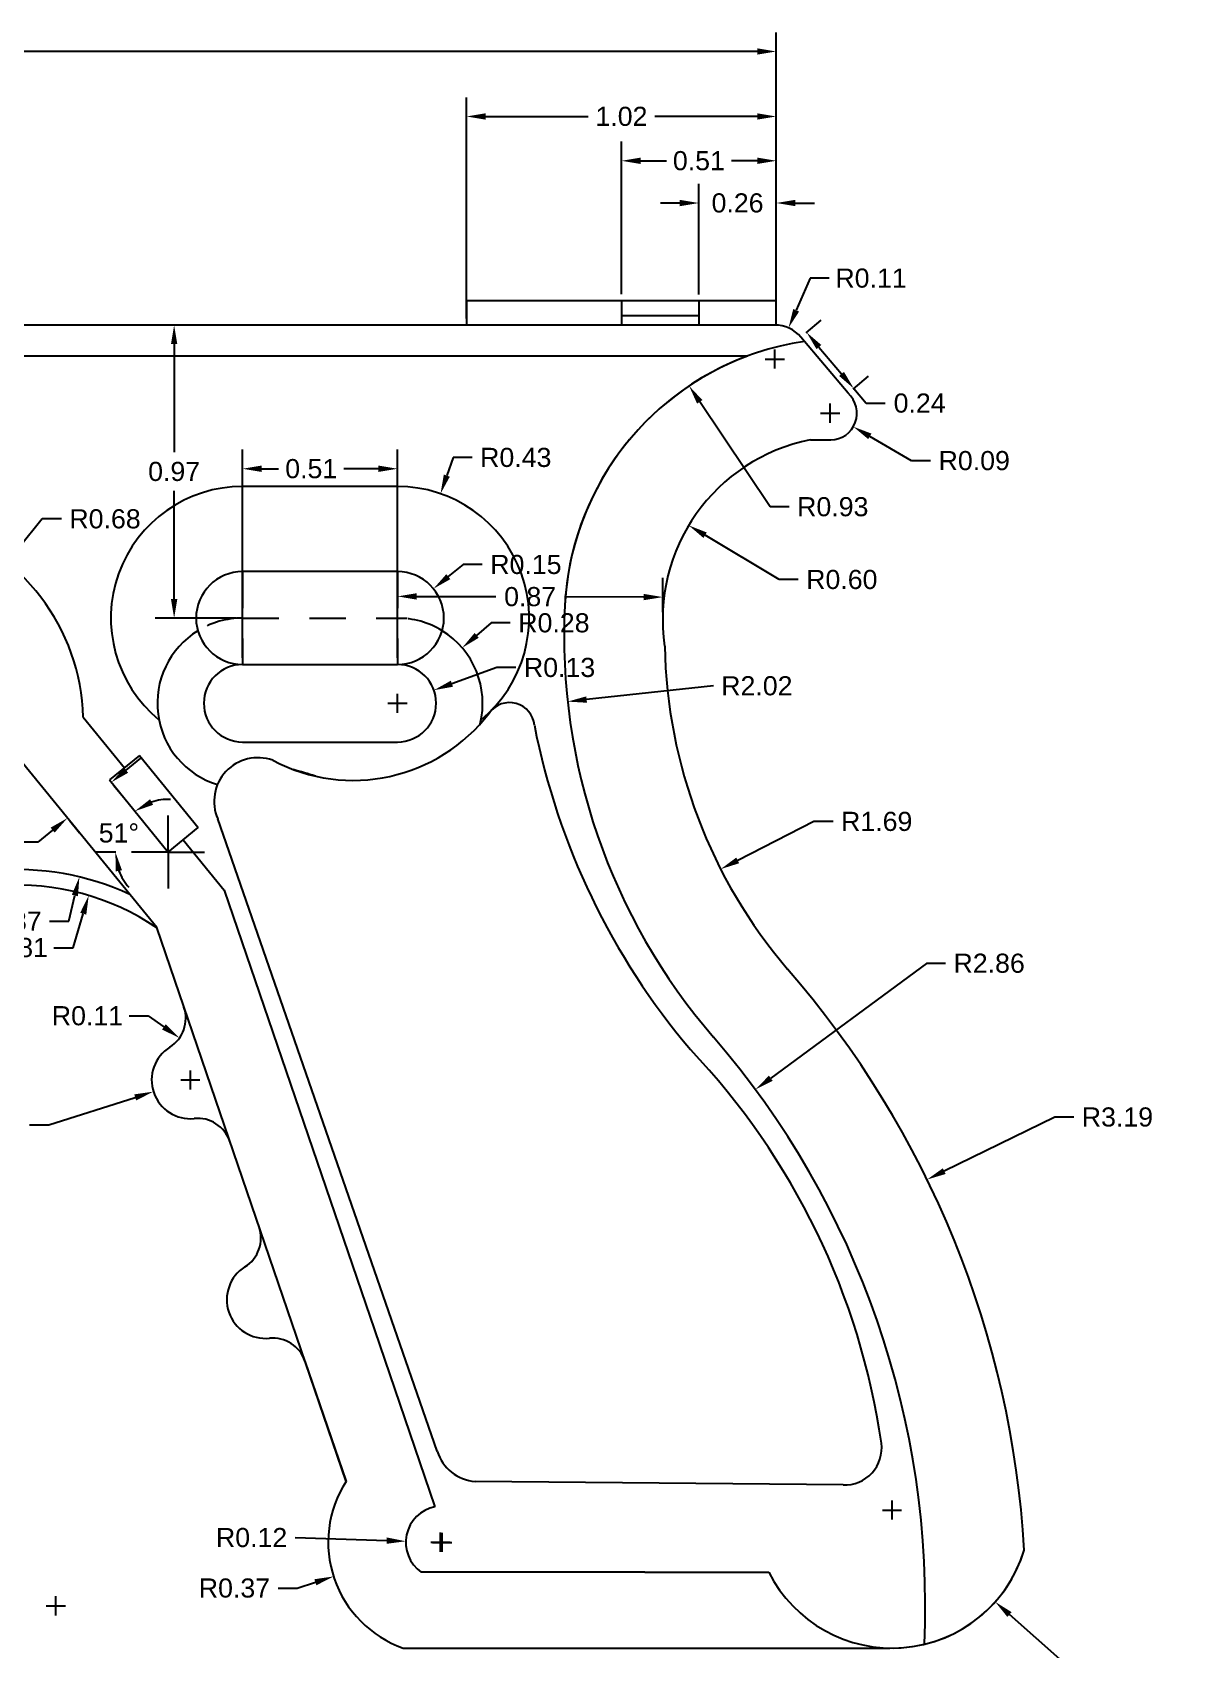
# Model space of a CAD drawing. Header units: inches. Extents: x 6.1 to 73.5, y 2.5 to 22.
# Drawn here: x 38.55 to 42.35, y 14.88 to 20.21 of the extents above; entities that cross this region are included whole.
import ezdxf

# ---------------------------------------------------------------- set-up
doc = ezdxf.new("R2010")
doc.units = ezdxf.units.IN
doc.header["$MEASUREMENT"] = 0
doc.linetypes.add('ACAD_ISO02W100', pattern=[15, 12, -3])
doc.layers.add('Dimensiuni', color=4, linetype='Continuous', transparency=0.6)
doc.layers.add('ExteriorComponenta', color=1, linetype='Continuous', lineweight=25)
doc.layers.add('InteriorComponenta', color=110, linetype='ACAD_ISO02W100')
doc.layers.add('LiniiAjutatoare', color=8, linetype='ACAD_ISO02W100')
doc.styles.get("Standard").update_dxf_attribs({"font": 'arial.ttf'})
doc.dimstyles.get("Standard").update_dxf_attribs({"dimscale": 0.35, "dimtxt": 0.18, "dimasz": 0.18, "dimexe": 0.18, "dimexo": 0.0625, "dimgap": 0.09, "dimtad": 0, "dimtih": 1, "dimtoh": 1, "dimzin": 0, "dimdsep": 46, "dimtxsty": 'Standard', "dimcen": 0.09, "dimadec": 0, "dimazin": 0, "dimtfac": 1, "dimtofl": 0, "dimtmove": 0, "dimatfit": 3, "dimfxl": 1, "dimtolj": 1, "dimtzin": 0, "dimarcsym": 0})

# ---------------------------------------------------------------- blocks, each defined once
blk = doc.blocks.new('*D162')
at = {"layer": 'Dimensiuni', "color": 0, "lineweight": -2, "ltscale": 0.01, "transparency": 16777216}
for p, q in [((33.8512, 19.2632), (33.8512, 20.2054)), ((40.9976, 19.2632), (40.9976, 20.2054)), ((33.9142, 20.1424), (37.3111, 20.1424)), ((40.9346, 20.1424), (37.5377, 20.1424))]:
    blk.add_line(p, q, dxfattribs=at)
at = {"layer": 'Dimensiuni', "color": 0, "ltscale": 0.01, "transparency": 16777216}
for points in [[(33.9142, 20.1529), (33.9142, 20.1319), (33.8512, 20.1424)], [(40.9346, 20.1529), (40.9346, 20.1319), (40.9976, 20.1424)]]:
    blk.add_solid(points, dxfattribs=at)
at = {"layer": 'Dimensiuni', "color": 0, "ltscale": 0.01, "transparency": 16777216, "insert": (37.4244, 20.1424), "char_height": 0.063, "attachment_point": 5}
blk.add_mtext('\\A1;7.15', dxfattribs=at)
blk = doc.blocks.new('*D163')
at = {"layer": 'Dimensiuni', "color": 0, "lineweight": -2, "ltscale": 0.01, "transparency": 16777216}
for p, q in [((39.9776, 19.2632), (39.9776, 19.9913)), ((40.9976, 19.2632), (40.9976, 19.9913)), ((40.0406, 19.9283), (40.3776, 19.9283)), ((40.9346, 19.9283), (40.5976, 19.9283))]:
    blk.add_line(p, q, dxfattribs=at)
at = {"layer": 'Dimensiuni', "color": 0, "ltscale": 0.01, "transparency": 16777216}
for points in [[(40.0406, 19.9388), (40.0406, 19.9178), (39.9776, 19.9283)], [(40.9346, 19.9388), (40.9346, 19.9178), (40.9976, 19.9283)]]:
    blk.add_solid(points, dxfattribs=at)
at = {"layer": 'Dimensiuni', "color": 0, "ltscale": 0.01, "transparency": 16777216, "insert": (40.4876, 19.9283), "char_height": 0.063, "attachment_point": 5}
blk.add_mtext('\\A1;1.02', dxfattribs=at)
blk = doc.blocks.new('*D164')
at = {"layer": 'Dimensiuni', "color": 0, "lineweight": -2, "ltscale": 0.01, "transparency": 16777216}
for p, q in [((40.4876, 19.3432), (40.4876, 19.8453)), ((40.9976, 19.2632), (40.9976, 19.8453)), ((40.5506, 19.7823), (40.6354, 19.7823)), ((40.9346, 19.7823), (40.8498, 19.7823))]:
    blk.add_line(p, q, dxfattribs=at)
at = {"layer": 'Dimensiuni', "color": 0, "ltscale": 0.01, "transparency": 16777216}
for points in [[(40.5506, 19.7928), (40.5506, 19.7718), (40.4876, 19.7823)], [(40.9346, 19.7928), (40.9346, 19.7718), (40.9976, 19.7823)]]:
    blk.add_solid(points, dxfattribs=at)
at = {"layer": 'Dimensiuni', "color": 0, "ltscale": 0.01, "transparency": 16777216, "insert": (40.7426, 19.7823), "char_height": 0.063, "attachment_point": 5}
blk.add_mtext('\\A1;0.51', dxfattribs=at)
blk = doc.blocks.new('*D165')
at = {"layer": 'Dimensiuni', "color": 0, "lineweight": -2, "ltscale": 0.01, "transparency": 16777216}
for p, q in [((40.7425, 19.3416), (40.7425, 19.7062)), ((40.9976, 19.2632), (40.9976, 19.7062)), ((40.6795, 19.6432), (40.6165, 19.6432)), ((41.0606, 19.6432), (41.1236, 19.6432))]:
    blk.add_line(p, q, dxfattribs=at)
at = {"layer": 'Dimensiuni', "color": 0, "ltscale": 0.01, "transparency": 16777216}
for points in [[(40.6795, 19.6537), (40.6795, 19.6327), (40.7425, 19.6432)], [(41.0606, 19.6537), (41.0606, 19.6327), (40.9976, 19.6432)]]:
    blk.add_solid(points, dxfattribs=at)
at = {"layer": 'Dimensiuni', "color": 0, "ltscale": 0.01, "transparency": 16777216, "insert": (40.87, 19.6432), "char_height": 0.063, "attachment_point": 5}
blk.add_mtext('\\A1;0.26', dxfattribs=at)
blk = doc.blocks.new('*D166')
at = {"layer": 'Dimensiuni', "color": 0, "lineweight": -2, "ltscale": 0.01, "transparency": 16777216}
for p, q in [((41.1092, 19.3955), (41.063, 19.2897)), ((41.1722, 19.3955), (41.1092, 19.3955)), ((40.9613, 19.1291), (41.0243, 19.1291)), ((40.9928, 19.0976), (40.9928, 19.1606))]:
    blk.add_line(p, q, dxfattribs=at)
at = {"layer": 'Dimensiuni', "color": 0, "ltscale": 0.01, "transparency": 16777216}
blk.add_solid([(41.0534, 19.2939), (41.0726, 19.2855), (41.0378, 19.2319)], dxfattribs=at)
at = {"layer": 'Dimensiuni', "color": 0, "ltscale": 0.01, "transparency": 16777216, "insert": (41.3096, 19.3955), "char_height": 0.063, "attachment_point": 5}
blk.add_mtext('\\A1;R0.11', dxfattribs=at)
blk = doc.blocks.new('*D167')
at = {"layer": 'Dimensiuni', "color": 0, "lineweight": -2, "ltscale": 0.01, "transparency": 16777216}
for p, q in [((41.0955, 19.2154), (41.1456, 19.2576)), ((41.1379, 19.1688), (41.2124, 19.0802)), ((41.2511, 19.0304), (41.3012, 19.0726)), ((41.253, 19.032), (41.2935, 18.9838)), ((41.2935, 18.9838), (41.3565, 18.9838))]:
    blk.add_line(p, q, dxfattribs=at)
at = {"layer": 'Dimensiuni', "color": 0, "ltscale": 0.01, "transparency": 16777216}
for points in [[(41.146, 19.1755), (41.1299, 19.162), (41.0974, 19.217)], [(41.2205, 19.087), (41.2044, 19.0735), (41.253, 19.032)]]:
    blk.add_solid(points, dxfattribs=at)
at = {"layer": 'Dimensiuni', "color": 0, "ltscale": 0.01, "transparency": 16777216, "insert": (41.4697, 18.9838), "char_height": 0.063, "attachment_point": 5}
blk.add_mtext('\\A1;0.24', dxfattribs=at)
blk = doc.blocks.new('*D168')
at = {"layer": 'Dimensiuni', "color": 0, "lineweight": -2, "ltscale": 0.01, "transparency": 16777216}
for p, q in [((41.1748, 18.9195), (41.1748, 18.9825)), ((41.1433, 18.951), (41.2063, 18.951)), ((41.443, 18.7943), (41.3055, 18.8746)), ((41.506, 18.7943), (41.443, 18.7943))]:
    blk.add_line(p, q, dxfattribs=at)
at = {"layer": 'Dimensiuni', "color": 0, "ltscale": 0.01, "transparency": 16777216}
blk.add_solid([(41.3108, 18.8837), (41.3002, 18.8656), (41.2511, 18.9064)], dxfattribs=at)
at = {"layer": 'Dimensiuni', "color": 0, "ltscale": 0.01, "transparency": 16777216, "insert": (41.6495, 18.7943), "char_height": 0.063, "attachment_point": 5}
blk.add_mtext('\\A1;R0.09', dxfattribs=at)
blk = doc.blocks.new('*D169')
at = {"layer": 'Dimensiuni', "color": 0, "lineweight": -2, "ltscale": 0.01, "transparency": 16777216}
for p, q in [((41.007, 18.4027), (40.7631, 18.5489)), ((41.07, 18.4027), (41.007, 18.4027))]:
    blk.add_line(p, q, dxfattribs=at)
at = {"layer": 'Dimensiuni', "color": 0, "ltscale": 0.01, "transparency": 16777216}
blk.add_solid([(40.7685, 18.5579), (40.7577, 18.5399), (40.7091, 18.5813)], dxfattribs=at)
at = {"layer": 'Dimensiuni', "color": 0, "ltscale": 0.01, "transparency": 16777216, "insert": (41.2134, 18.4027), "char_height": 0.063, "attachment_point": 5}
blk.add_mtext('\\A1;R0.60', dxfattribs=at)
blk = doc.blocks.new('*D170')
at = {"layer": 'Dimensiuni', "color": 0, "lineweight": -2, "ltscale": 0.01, "transparency": 16777216}
for p, q in [((41.1217, 17.6058), (40.8704, 17.4776)), ((41.1847, 17.6058), (41.1217, 17.6058))]:
    blk.add_line(p, q, dxfattribs=at)
at = {"layer": 'Dimensiuni', "color": 0, "ltscale": 0.01, "transparency": 16777216}
blk.add_solid([(40.8656, 17.4869), (40.8752, 17.4682), (40.8143, 17.449)], dxfattribs=at)
at = {"layer": 'Dimensiuni', "color": 0, "ltscale": 0.01, "transparency": 16777216, "insert": (41.3283, 17.6058), "char_height": 0.063, "attachment_point": 5}
blk.add_mtext('\\A1;R1.69', dxfattribs=at)
blk = doc.blocks.new('*D171')
at = {"layer": 'Dimensiuni', "color": 0, "lineweight": -2, "ltscale": 0.01, "transparency": 16777216}
for p, q in [((41.9146, 16.6321), (41.5508, 16.4541)), ((41.9776, 16.6321), (41.9146, 16.6321)), ((38.6247, 14.9907), (38.6247, 15.0537)), ((38.5932, 15.0222), (38.6562, 15.0222))]:
    blk.add_line(p, q, dxfattribs=at)
at = {"layer": 'Dimensiuni', "color": 0, "ltscale": 0.01, "transparency": 16777216}
blk.add_solid([(41.5462, 16.4635), (41.5554, 16.4447), (41.4942, 16.4264)], dxfattribs=at)
at = {"layer": 'Dimensiuni', "color": 0, "ltscale": 0.01, "transparency": 16777216, "insert": (42.1211, 16.6321), "char_height": 0.063, "attachment_point": 5}
blk.add_mtext('\\A1;R3.19', dxfattribs=at)
blk = doc.blocks.new('*D172')
at = {"layer": 'Dimensiuni', "color": 0, "lineweight": -2, "ltscale": 0.01, "transparency": 16777216}
for p, q in [((41.3789, 15.3062), (41.3789, 15.3692)), ((41.3474, 15.3377), (41.4104, 15.3377)), ((42.0287, 14.7593), (41.7656, 14.9934)), ((42.0917, 14.7593), (42.0287, 14.7593))]:
    blk.add_line(p, q, dxfattribs=at)
at = {"layer": 'Dimensiuni', "color": 0, "ltscale": 0.01, "transparency": 16777216}
blk.add_solid([(41.7726, 15.0013), (41.7586, 14.9856), (41.7185, 15.0353)], dxfattribs=at)
at = {"layer": 'Dimensiuni', "color": 0, "ltscale": 0.01, "transparency": 16777216, "insert": (42.2354, 14.7593), "char_height": 0.063, "attachment_point": 5}
blk.add_mtext('\\A1;R0.45', dxfattribs=at)
blk = doc.blocks.new('*D173')
at = {"layer": 'Dimensiuni', "color": 0, "lineweight": -2, "ltscale": 0.01, "transparency": 16777216}
blk.add_line((40.7905, 18.0525), (40.3729, 18.0075), dxfattribs=at)
at = {"layer": 'Dimensiuni', "color": 0, "ltscale": 0.01, "transparency": 16777216}
blk.add_solid([(40.3718, 18.018), (40.374, 17.9971), (40.3102, 18.0008)], dxfattribs=at)
at = {"layer": 'Dimensiuni', "color": 0, "ltscale": 0.01, "transparency": 16777216, "insert": (40.9336, 18.0525), "char_height": 0.063, "attachment_point": 5}
blk.add_mtext('\\A1;R2.02', dxfattribs=at)
blk = doc.blocks.new('*D174')
at = {"layer": 'Dimensiuni', "color": 0, "lineweight": -2, "ltscale": 0.01, "transparency": 16777216}
for p, q in [((40.9772, 18.6424), (40.7453, 18.9883)), ((41.0402, 18.6424), (40.9772, 18.6424))]:
    blk.add_line(p, q, dxfattribs=at)
at = {"layer": 'Dimensiuni', "color": 0, "ltscale": 0.01, "transparency": 16777216}
blk.add_solid([(40.7541, 18.9942), (40.7366, 18.9825), (40.7103, 19.0407)], dxfattribs=at)
at = {"layer": 'Dimensiuni', "color": 0, "ltscale": 0.01, "transparency": 16777216, "insert": (41.1836, 18.6424), "char_height": 0.063, "attachment_point": 5}
blk.add_mtext('\\A1;R0.93', dxfattribs=at)
blk = doc.blocks.new('*D175')
at = {"layer": 'Dimensiuni', "color": 0, "lineweight": -2, "ltscale": 0.01, "transparency": 16777216}
for p, q in [((41.4921, 17.1386), (40.9794, 16.7602)), ((41.5551, 17.1386), (41.4921, 17.1386)), ((38.6247, 14.9907), (38.6247, 15.0537)), ((38.5932, 15.0222), (38.6562, 15.0222))]:
    blk.add_line(p, q, dxfattribs=at)
at = {"layer": 'Dimensiuni', "color": 0, "ltscale": 0.01, "transparency": 16777216}
blk.add_solid([(40.9732, 16.7686), (40.9856, 16.7517), (40.9287, 16.7228)], dxfattribs=at)
at = {"layer": 'Dimensiuni', "color": 0, "ltscale": 0.01, "transparency": 16777216, "insert": (41.6986, 17.1386), "char_height": 0.063, "attachment_point": 5}
blk.add_mtext('\\A1;R2.86', dxfattribs=at)
blk = doc.blocks.new('*D176')
at = {"layer": 'Dimensiuni', "color": 0, "lineweight": -2, "ltscale": 0.01, "transparency": 16777216}
for p, q in [((39.8915, 15.2002), (39.8915, 15.2632)), ((39.86, 15.2317), (39.923, 15.2317)), ((39.3564, 15.0804), (39.4194, 15.0804)), ((39.4194, 15.0804), (39.4794, 15.0997))]:
    blk.add_line(p, q, dxfattribs=at)
at = {"layer": 'Dimensiuni', "color": 0, "ltscale": 0.01, "transparency": 16777216}
blk.add_solid([(39.4762, 15.1097), (39.4826, 15.0897), (39.5394, 15.1189)], dxfattribs=at)
at = {"layer": 'Dimensiuni', "color": 0, "ltscale": 0.01, "transparency": 16777216, "insert": (39.2129, 15.0804), "char_height": 0.063, "attachment_point": 5}
blk.add_mtext('\\A1;R0.37', dxfattribs=at)
blk = doc.blocks.new('*D177')
at = {"layer": 'Dimensiuni', "color": 0, "lineweight": -2, "ltscale": 0.01, "transparency": 16777216}
for p, q in [((39.0677, 16.7229), (39.0677, 16.7859)), ((39.0362, 16.7544), (39.0992, 16.7544)), ((38.6011, 16.6069), (38.886, 16.697)), ((38.5381, 16.6069), (38.6011, 16.6069))]:
    blk.add_line(p, q, dxfattribs=at)
at = {"layer": 'Dimensiuni', "color": 0, "ltscale": 0.01, "transparency": 16777216}
blk.add_solid([(38.8829, 16.707), (38.8892, 16.687), (38.9461, 16.716)], dxfattribs=at)
at = {"layer": 'Dimensiuni', "color": 0, "ltscale": 0.01, "transparency": 16777216, "insert": (38.3946, 16.6069), "char_height": 0.063, "attachment_point": 5}
blk.add_mtext('\\A1;R0.13', dxfattribs=at)
blk = doc.blocks.new('*D178')
at = {"layer": 'Dimensiuni', "color": 0, "lineweight": -2, "ltscale": 0.01, "transparency": 16777216}
for p, q in [((38.8661, 16.9656), (38.9291, 16.9656)), ((38.9291, 16.9656), (38.9805, 16.9291))]:
    blk.add_line(p, q, dxfattribs=at)
at = {"layer": 'Dimensiuni', "color": 0, "ltscale": 0.01, "transparency": 16777216}
blk.add_solid([(38.9866, 16.9376), (38.9744, 16.9205), (39.0319, 16.8926)], dxfattribs=at)
at = {"layer": 'Dimensiuni', "color": 0, "ltscale": 0.01, "transparency": 16777216, "insert": (38.7288, 16.9656), "char_height": 0.063, "attachment_point": 5}
blk.add_mtext('\\A1;R0.11', dxfattribs=at)
blk = doc.blocks.new('*D186')
at = {"layer": 'Dimensiuni', "color": 0, "lineweight": -2, "ltscale": 0.01, "transparency": 16777216}
for p, q in [((38.5801, 18.6025), (38.5035, 18.508)), ((38.6431, 18.6025), (38.5801, 18.6025)), ((38.0361, 17.9002), (38.0361, 17.9632)), ((38.0046, 17.9317), (38.0676, 17.9317))]:
    blk.add_line(p, q, dxfattribs=at)
at = {"layer": 'Dimensiuni', "color": 0, "ltscale": 0.01, "transparency": 16777216}
blk.add_solid([(38.4954, 18.5146), (38.5117, 18.5014), (38.4638, 18.4591)], dxfattribs=at)
at = {"layer": 'Dimensiuni', "color": 0, "ltscale": 0.01, "transparency": 16777216, "insert": (38.7867, 18.6025), "char_height": 0.063, "attachment_point": 5}
blk.add_mtext('\\A1;R0.68', dxfattribs=at)
blk = doc.blocks.new('*D201')
at = {"layer": 'Dimensiuni', "color": 0, "lineweight": -2, "ltscale": 0.01, "transparency": 16777216}
for p, q in [((38.8561, 17.7745), (38.905, 17.8143)), ((38.8147, 17.7256), (38.8471, 17.6859)), ((38.6703, 17.608), (38.7027, 17.5683)), ((38.5652, 17.5375), (38.5022, 17.5375)), ((38.614, 17.5773), (38.5652, 17.5375))]:
    blk.add_line(p, q, dxfattribs=at)
at = {"layer": 'Dimensiuni', "color": 0, "ltscale": 0.01, "transparency": 16777216}
for points in [[(38.8495, 17.7826), (38.8628, 17.7664), (38.8073, 17.7347)], [(38.6074, 17.5855), (38.6207, 17.5692), (38.6629, 17.6171)]]:
    blk.add_solid(points, dxfattribs=at)
at = {"layer": 'Dimensiuni', "color": 0, "ltscale": 0.01, "transparency": 16777216, "insert": (38.3888, 17.5375), "char_height": 0.063, "attachment_point": 5}
blk.add_mtext('\\A1;0.19', dxfattribs=at)
blk = doc.blocks.new('*D202')
at = {"layer": 'Dimensiuni', "color": 0, "lineweight": -2, "ltscale": 0.01, "transparency": 16777216}
blk.add_line((38.8223, 17.5052), (38.7578, 17.5052), dxfattribs=at)
for start, end in [(87.2904, 108.2257), (200.9353, 221.8706)]:
    blk.add_arc((38.9942, 17.5052), 0.1734, start, end, dxfattribs=at)
at = {"layer": 'Dimensiuni', "color": 0, "ltscale": 0.01, "transparency": 16777216}
for points in [[(38.945, 17.6607), (38.9349, 17.6791), (38.8847, 17.6397)], [(38.8219, 17.4414), (38.8426, 17.4452), (38.8208, 17.5052)]]:
    blk.add_solid(points, dxfattribs=at)
at = {"layer": 'Dimensiuni', "color": 0, "ltscale": 0.01, "transparency": 16777216, "insert": (38.8324, 17.5676), "char_height": 0.063, "attachment_point": 5}
blk.add_mtext('\\A1;51°', dxfattribs=at)
blk = doc.blocks.new('*D205')
at = {"layer": 'Dimensiuni', "color": 0, "lineweight": -2, "ltscale": 0.01, "transparency": 16777216}
for p, q in [((38.6816, 17.1902), (38.7149, 17.302)), ((38.6186, 17.1902), (38.6816, 17.1902))]:
    blk.add_line(p, q, dxfattribs=at)
at = {"layer": 'Dimensiuni', "color": 0, "ltscale": 0.01, "transparency": 16777216}
blk.add_solid([(38.7049, 17.305), (38.725, 17.299), (38.733, 17.3623)], dxfattribs=at)
at = {"layer": 'Dimensiuni', "color": 0, "ltscale": 0.01, "transparency": 16777216, "insert": (38.4812, 17.1902), "char_height": 0.063, "attachment_point": 5}
blk.add_mtext('\\A1;R0.81', dxfattribs=at)
blk = doc.blocks.new('*D206')
at = {"layer": 'Dimensiuni', "color": 0, "lineweight": -2, "ltscale": 0.01, "transparency": 16777216}
for p, q in [((38.667, 17.2773), (38.6874, 17.3622)), ((38.604, 17.2773), (38.667, 17.2773))]:
    blk.add_line(p, q, dxfattribs=at)
at = {"layer": 'Dimensiuni', "color": 0, "ltscale": 0.01, "transparency": 16777216}
blk.add_solid([(38.6772, 17.3646), (38.6976, 17.3597), (38.7022, 17.4234)], dxfattribs=at)
at = {"layer": 'Dimensiuni', "color": 0, "ltscale": 0.01, "transparency": 16777216, "insert": (38.4606, 17.2773), "char_height": 0.063, "attachment_point": 5}
blk.add_mtext('\\A1;R0.87', dxfattribs=at)
blk = doc.blocks.new('*D211')
at = {"layer": 'Dimensiuni', "color": 0, "lineweight": -2, "ltscale": 0.01, "transparency": 16777216}
for p, q in [((39.4125, 15.2467), (39.7144, 15.2369)), ((39.897, 15.1995), (39.897, 15.2625)), ((39.8655, 15.231), (39.9285, 15.231))]:
    blk.add_line(p, q, dxfattribs=at)
at = {"layer": 'Dimensiuni', "color": 0, "ltscale": 0.01, "transparency": 16777216}
blk.add_solid([(39.7148, 15.2474), (39.7141, 15.2264), (39.7774, 15.2349)], dxfattribs=at)
at = {"layer": 'Dimensiuni', "color": 0, "ltscale": 0.01, "transparency": 16777216, "insert": (39.2694, 15.2467), "char_height": 0.063, "attachment_point": 5}
blk.add_mtext('\\A1;R0.12', dxfattribs=at)
blk = doc.blocks.new('*D227')
at = {"layer": 'Dimensiuni', "color": 0, "lineweight": -2, "ltscale": 0.01, "transparency": 16777216}
for p, q in [((39.2396, 18.1447), (39.2396, 18.8308)), ((39.7498, 18.1447), (39.7498, 18.8308)), ((39.3026, 18.7678), (39.3585, 18.7678)), ((39.6868, 18.7678), (39.573, 18.7678))]:
    blk.add_line(p, q, dxfattribs=at)
at = {"layer": 'Dimensiuni', "color": 0, "ltscale": 0.01, "transparency": 16777216}
for points in [[(39.3026, 18.7783), (39.3026, 18.7573), (39.2396, 18.7678)], [(39.6868, 18.7783), (39.6868, 18.7573), (39.7498, 18.7678)]]:
    blk.add_solid(points, dxfattribs=at)
at = {"layer": 'Dimensiuni', "color": 0, "ltscale": 0.01, "transparency": 16777216, "insert": (39.4658, 18.7678), "char_height": 0.063, "attachment_point": 5}
blk.add_mtext('\\A1;0.51', dxfattribs=at)
blk = doc.blocks.new('*D228')
at = {"layer": 'Dimensiuni', "color": 0, "lineweight": -2, "ltscale": 0.01, "transparency": 16777216}
for p, q in [((40.0585, 18.2599), (40.0107, 18.2189)), ((40.1215, 18.2599), (40.0585, 18.2599)), ((39.7498, 17.9638), (39.7498, 18.0268)), ((39.7183, 17.9953), (39.7813, 17.9953))]:
    blk.add_line(p, q, dxfattribs=at)
at = {"layer": 'Dimensiuni', "color": 0, "ltscale": 0.01, "transparency": 16777216}
blk.add_solid([(40.0039, 18.2269), (40.0175, 18.2109), (39.9629, 18.1779)], dxfattribs=at)
at = {"layer": 'Dimensiuni', "color": 0, "ltscale": 0.01, "transparency": 16777216, "insert": (40.2651, 18.2599), "char_height": 0.063, "attachment_point": 5}
blk.add_mtext('\\A1;R0.28', dxfattribs=at)
blk = doc.blocks.new('*D229')
at = {"layer": 'Dimensiuni', "color": 0, "lineweight": -2, "ltscale": 0.01, "transparency": 16777216}
for p, q in [((40.0772, 18.1129), (39.9292, 18.0597)), ((40.1402, 18.1129), (40.0772, 18.1129)), ((39.7498, 17.9638), (39.7498, 18.0268)), ((39.7183, 17.9953), (39.7813, 17.9953))]:
    blk.add_line(p, q, dxfattribs=at)
at = {"layer": 'Dimensiuni', "color": 0, "ltscale": 0.01, "transparency": 16777216}
blk.add_solid([(39.9256, 18.0696), (39.9327, 18.0498), (39.8699, 18.0384)], dxfattribs=at)
at = {"layer": 'Dimensiuni', "color": 0, "ltscale": 0.01, "transparency": 16777216, "insert": (40.2837, 18.1129), "char_height": 0.063, "attachment_point": 5}
blk.add_mtext('\\A1;R0.13', dxfattribs=at)
blk = doc.blocks.new('*D230')
at = {"layer": 'Dimensiuni', "color": 0, "lineweight": -2, "ltscale": 0.01, "transparency": 16777216}
for p, q in [((39.9662, 18.4522), (39.9173, 18.4124)), ((40.0292, 18.4522), (39.9662, 18.4522)), ((39.7183, 18.2759), (39.7813, 18.2759)), ((39.7498, 18.2444), (39.7498, 18.3074))]:
    blk.add_line(p, q, dxfattribs=at)
at = {"layer": 'Dimensiuni', "color": 0, "ltscale": 0.01, "transparency": 16777216}
blk.add_solid([(39.9107, 18.4205), (39.924, 18.4042), (39.8685, 18.3726)], dxfattribs=at)
at = {"layer": 'Dimensiuni', "color": 0, "ltscale": 0.01, "transparency": 16777216, "insert": (40.1729, 18.4522), "char_height": 0.063, "attachment_point": 5}
blk.add_mtext('\\A1;R0.15', dxfattribs=at)
blk = doc.blocks.new('*D231')
at = {"layer": 'Dimensiuni', "color": 0, "lineweight": -2, "ltscale": 0.01, "transparency": 16777216}
for p, q in [((39.933, 18.8048), (39.9124, 18.7452)), ((39.996, 18.8048), (39.933, 18.8048)), ((39.7183, 18.2759), (39.7813, 18.2759)), ((39.7498, 18.2444), (39.7498, 18.3074))]:
    blk.add_line(p, q, dxfattribs=at)
at = {"layer": 'Dimensiuni', "color": 0, "ltscale": 0.01, "transparency": 16777216}
blk.add_solid([(39.9024, 18.7487), (39.9223, 18.7418), (39.8918, 18.6857)], dxfattribs=at)
at = {"layer": 'Dimensiuni', "color": 0, "ltscale": 0.01, "transparency": 16777216, "insert": (40.1395, 18.8048), "char_height": 0.063, "attachment_point": 5}
blk.add_mtext('\\A1;R0.43', dxfattribs=at)
blk = doc.blocks.new('*D232')
at = {"layer": 'Dimensiuni', "color": 0, "lineweight": -2, "ltscale": 0.01, "transparency": 16777216}
for p, q in [((39.7499, 18.2978), (39.7502, 18.4104)), ((40.6235, 18.2954), (40.6238, 18.408)), ((39.813, 18.3473), (40.0735, 18.3466)), ((40.5606, 18.3452), (40.3001, 18.3459))]:
    blk.add_line(p, q, dxfattribs=at)
at = {"layer": 'Dimensiuni', "color": 0, "ltscale": 0.01, "transparency": 16777216}
for points in [[(39.8131, 18.3578), (39.813, 18.3368), (39.75, 18.3474)], [(40.5607, 18.3557), (40.5606, 18.3347), (40.6236, 18.345)]]:
    blk.add_solid(points, dxfattribs=at)
at = {"layer": 'Dimensiuni', "color": 0, "ltscale": 0.01, "transparency": 16777216, "insert": (40.1868, 18.3462), "char_height": 0.063, "attachment_point": 5}
blk.add_mtext('\\A1;0.87', dxfattribs=at)
blk = doc.blocks.new('*D233')
at = {"layer": 'Dimensiuni', "color": 0, "lineweight": -2, "ltscale": 0.01, "transparency": 16777216}
for p, q in [((39.2177, 19.2413), (38.9513, 19.2413)), ((39.0143, 19.1783), (39.0143, 18.8223)), ((39.0143, 18.3389), (39.0143, 18.6949)), ((39.2177, 18.2759), (38.9513, 18.2759))]:
    blk.add_line(p, q, dxfattribs=at)
at = {"layer": 'Dimensiuni', "color": 0, "ltscale": 0.01, "transparency": 16777216}
for points in [[(39.0038, 19.1783), (39.0248, 19.1783), (39.0143, 19.2413)], [(39.0038, 18.3389), (39.0248, 18.3389), (39.0143, 18.2759)]]:
    blk.add_solid(points, dxfattribs=at)
at = {"layer": 'Dimensiuni', "color": 0, "ltscale": 0.01, "transparency": 16777216, "insert": (39.0143, 18.7586), "char_height": 0.063, "attachment_point": 5}
blk.add_mtext('\\A1;0.97', dxfattribs=at)
blk = doc.blocks.new('schita_crosa')
at = {"layer": 'ExteriorComponenta'}
for p, q in [((40.9976, 19.3213), (39.9776, 19.3213)), ((39.9776, 19.3213), (39.9776, 19.2413)), ((40.4876, 19.3213), (40.4876, 19.2413)), ((40.7425, 19.3197), (40.7425, 19.2397)), ((40.9976, 19.2413), (40.9976, 19.3213)), ((40.9928, 19.2413), (33.8512, 19.2413)), ((40.7425, 19.2719), (40.4876, 19.2719)), ((41.2343, 19.0163), (41.0787, 19.2013)), ((33.8512, 19.1393), (40.9029, 19.1393)), ((41.1097, 18.8627), (41.1769, 18.8627)), ((39.2396, 18.429), (39.2396, 18.7096)), ((39.7498, 18.7096), (39.2396, 18.7096)), ((39.7498, 18.429), (39.7498, 18.7096)), ((39.7498, 18.429), (39.2396, 18.429)), ((39.2396, 18.1228), (39.7498, 18.1228)), ((38.715, 17.949), (38.8503, 17.7828)), ((38.9569, 17.2561), (38.46, 17.8663)), ((39.2396, 17.8677), (39.7498, 17.8677)), ((38.8998, 17.8231), (38.8009, 17.7426)), ((38.8998, 17.8231), (39.0931, 17.5858)), ((38.8009, 17.7426), (38.9942, 17.5052)), ((38.9942, 17.5052), (39.0931, 17.5858)), ((39.8811, 15.5311), (39.1581, 17.6143)), ((39.0436, 17.5455), (39.179, 17.3793)), ((39.179, 17.3793), (39.6743, 15.931)), ((39.5807, 15.432), (38.9569, 17.2561)), ((39.6743, 15.931), (39.8733, 15.3483)), ((39.4452, 15.8283), (39.5807, 15.432)), ((41.2179, 15.4202), (40.0057, 15.432)), ((40.5647, 15.133), (39.8284, 15.133)), ((40.5647, 15.133), (40.9728, 15.133)), ((39.7685, 14.883), (41.3714, 14.883))]:
    blk.add_line(p, q, dxfattribs=at)
for centre, radius, start, end in [((40.9928, 19.1291), 0.1122, 40.065, 90), ((41.2255, 18.2718), 0.9255, 98.3918, 177.1411), ((41.2255, 18.2718), 0.9255, 110.4019, 177.1411), ((41.1748, 18.951), 0.0884, 271.372, 47.6425), ((41.2255, 18.2718), 0.6021, 101.0929, 188.4319), ((39.2396, 18.2759), 0.4337, 90, 230.5994), ((39.7498, 18.2759), 0.4337, 309.4006, 90), ((38.0361, 17.9317), 0.6791, 1.4674, 73.5415), ((39.2396, 18.2759), 0.1531, 90, 270), ((39.7498, 18.2759), 0.1531, 270, 90), ((42.3199, 18.2172), 2.0212, 177.1411, 220.8477), ((39.2396, 17.9953), 0.2806, 121.6532, 252.8609), ((39.7498, 17.9953), 0.2806, 345.9699, 58.3468), ((42.3199, 18.2172), 1.6903, 181.1402, 220.4894), ((39.2396, 17.9953), 0.1276, 90, 270), ((39.7498, 17.9953), 0.1276, 270, 90), ((39.6039, 18.3048), 0.5634, 241.9498, 322.7666), ((40.1187, 17.915), 0.0824, 5.398, 143.5346), ((42.5184, 18.3796), 2.3623, 191.1515, 220.2143), ((39.29, 17.6721), 0.144, 70.1463, 203.6693), ((38.6247, 15.0222), 2.8636, 72.631, 74.1499), ((39.2396, 17.9953), 0.2806, 308.1769, 308.3003), ((38.5, 16.582), 0.8653, 64.8303, 95.2188), ((38.5, 16.582), 0.8143, 55.8694, 94.1036), ((38.6247, 15.0222), 3.1947, 3.2942, 41.0372), ((38.9403, 16.9576), 0.1123, 302.0947, 18.8688), ((38.6247, 15.0222), 2.8636, 357.4656, 40.8477), ((39.0677, 16.7544), 0.1276, 122.0839, 275.6752), ((38.9968, 15.2198), 2.3711, 8.2022, 43.5792), ((39.0915, 16.5158), 0.1122, 18.8796, 95.6752), ((39.1879, 16.2338), 0.1123, 302.0947, 18.8688), ((39.3153, 16.0306), 0.1276, 122.0839, 275.6752), ((39.339, 15.792), 0.1122, 18.8796, 95.6752), ((41.2227, 15.5422), 0.122, 267.7531, 7.5248), ((40.0163, 15.5733), 0.1417, 197.3135, 265.6983), ((39.8915, 15.2317), 0.3698, 147.1995, 250.5597), ((39.897, 15.231), 0.1197, 101.408, 234.9902), ((41.3789, 15.3377), 0.4548, 206.7516, 343.1432), ((41.3789, 15.3377), 0.4548, 269.0557, 343.1432)]:
    blk.add_arc(centre, radius, start, end, dxfattribs=at)
at = {"layer": 'InteriorComponenta', "ltscale": 0.01}
for p, q in [((39.2396, 18.429), (39.2396, 18.1228)), ((39.7498, 18.429), (39.7498, 18.1228)), ((39.2396, 18.2759), (39.7498, 18.2759))]:
    blk.add_line(p, q, dxfattribs=at)
for centre, start, end in [((39.2396, 17.9953), 90, 121.6532), ((39.7498, 17.9953), 58.3468, 90)]:
    blk.add_arc(centre, 0.2806, start, end, dxfattribs=at)
at = {"layer": 'InteriorComponenta'}
blk.add_arc((39.2396, 17.9953), 0.2806, 308.1769, 308.3003, dxfattribs=at)
at = {"layer": 'LiniiAjutatoare', "ltscale": 0.01}
for q in [(38.9942, 17.6552), (38.8442, 17.5052), (38.9942, 17.3552), (39.1442, 17.5052)]:
    blk.add_line((38.9942, 17.5052), q, dxfattribs=at)
at = {"layer": 'Dimensiuni', "ltscale": 0.01}
for base, p1, p2, picture, middle in [((40.9976, 20.1424), (33.8512, 19.2413), (40.9976, 19.2413), '*D162', (37.4244, 20.1424)), ((39.9776, 19.9283), (40.9976, 19.2413), (39.9776, 19.2413), '*D163', (40.4876, 19.9283))]:
    dim = blk.add_linear_dim(base=base, p1=p1, p2=p2, dimstyle='Standard', dxfattribs=at)
    dim.commit()
    dim.dimension.update_dxf_attribs({"geometry": picture, "text_midpoint": middle})
for base, p1, p2, picture, middle in [((40.4876, 19.7823), (40.9976, 19.2413), (40.4876, 19.3213), '*D164', (40.7426, 19.7823)), ((40.7425, 19.6432), (40.9976, 19.2413), (40.7425, 19.3197), '*D165', (40.87, 19.6432)), ((39.7498, 18.7678), (39.2396, 18.1228), (39.7498, 18.1228), '*D227', (39.4658, 18.7678))]:
    dim = blk.add_linear_dim(base=base, p1=p1, p2=p2, dimstyle='Standard', dxfattribs=at)
    dim.commit()
    dim.dimension.update_dxf_attribs({"geometry": picture, "text_midpoint": middle, "dimtype": 128})
for center, mpoint, picture, middle in [((40.9928, 19.1291), (41.0378, 19.2319), '*D166', (41.3096, 19.3955)), ((41.2255, 18.2718), (40.7103, 19.0407), '*D174', (41.1836, 18.6424)), ((41.1748, 18.951), (41.2511, 18.9064), '*D168', (41.6495, 18.7943)), ((38.0361, 17.9317), (38.4638, 18.4591), '*D186', (38.7867, 18.6025)), ((41.2255, 18.2718), (40.7091, 18.5813), '*D169', (41.2134, 18.4027)), ((42.3199, 18.2172), (40.3102, 18.0008), '*D173', (40.7905, 18.0525)), ((42.3199, 18.2172), (40.8143, 17.449), '*D170', (41.3283, 17.6058)), ((39.7498, 17.9953), (39.8699, 18.0384), '*D229', (40.2837, 18.1129)), ((38.5, 16.582), (38.7022, 17.4234), '*D206', (38.4606, 17.2773)), ((38.5, 16.582), (38.733, 17.3623), '*D205', (38.4812, 17.1902)), ((38.6247, 15.0222), (40.9287, 16.7228), '*D175', (41.6986, 17.1386)), ((38.9403, 16.9576), (39.0319, 16.8926), '*D178', (38.7288, 16.9656)), ((39.0677, 16.7544), (38.9461, 16.716), '*D177', (38.3946, 16.6069)), ((38.6247, 15.0222), (41.4942, 16.4264), '*D171', (42.1211, 16.6321)), ((41.3789, 15.3377), (41.7185, 15.0353), '*D172', (42.2354, 14.7593)), ((39.897, 15.231), (39.7774, 15.2349), '*D211', (39.4125, 15.2467))]:
    dim = blk.add_radius_dim(center=center, mpoint=mpoint, dimstyle='Standard', dxfattribs=at)
    dim.commit()
    dim.dimension.update_dxf_attribs({"geometry": picture, "text_midpoint": middle, "dimtype": 132})
dim = blk.add_linear_dim(base=(39.0143, 19.2413), p1=(39.2396, 18.2759), p2=(39.2396, 19.2413), angle=90, dimstyle='Standard', dxfattribs=at)
dim.commit()
dim.dimension.update_dxf_attribs({"geometry": '*D233', "text_midpoint": (39.0143, 18.7586)})
for p1, p2, distance, picture, middle in [((41.0787, 19.2013), (41.2343, 19.0163), 0.0244, '*D167', (41.4697, 18.9838)), ((39.7498, 18.2759), (40.6234, 18.2735), 0.0716, '*D232', (40.1868, 18.3462)), ((38.8009, 17.7426), (38.6565, 17.625), 0.0101, '*D201', (38.3888, 17.5375))]:
    dim = blk.add_aligned_dim(p1=p1, p2=p2, distance=distance, dimstyle='Standard', dxfattribs=at)
    dim.commit()
    dim.dimension.update_dxf_attribs({"geometry": picture, "text_midpoint": middle})
for center, mpoint, picture, middle in [((39.7498, 18.2759), (39.8918, 18.6857), '*D231', (40.1395, 18.8048)), ((39.7498, 18.2759), (39.8685, 18.3726), '*D230', (40.1729, 18.4522)), ((39.7498, 17.9953), (39.9629, 18.1779), '*D228', (40.2651, 18.2599)), ((39.8915, 15.2317), (39.5394, 15.1189), '*D176', (39.2129, 15.0804))]:
    dim = blk.add_radius_dim(center=center, mpoint=mpoint, dimstyle='Standard', dxfattribs=at)
    dim.commit()
    dim.dimension.update_dxf_attribs({"geometry": picture, "text_midpoint": middle})
dim = blk.add_angular_dim_2l(base=(38.8503, 17.6019), line1=((38.9942, 17.5052), (38.8442, 17.5052)), line2=((38.8009, 17.7426), (38.9942, 17.5052)), dimstyle='Standard', dxfattribs=at)
dim.commit()
dim.dimension.update_dxf_attribs({"geometry": '*D202', "text_midpoint": (38.8324, 17.5676), "dimtype": 130})

msp = doc.modelspace()

# ---------------------------------------------------------------- block references
at = {"layer": 'Dimensiuni'}
msp.add_blockref('schita_crosa', (0, 0), dxfattribs=at)

doc.saveas('drawing.dxf')
